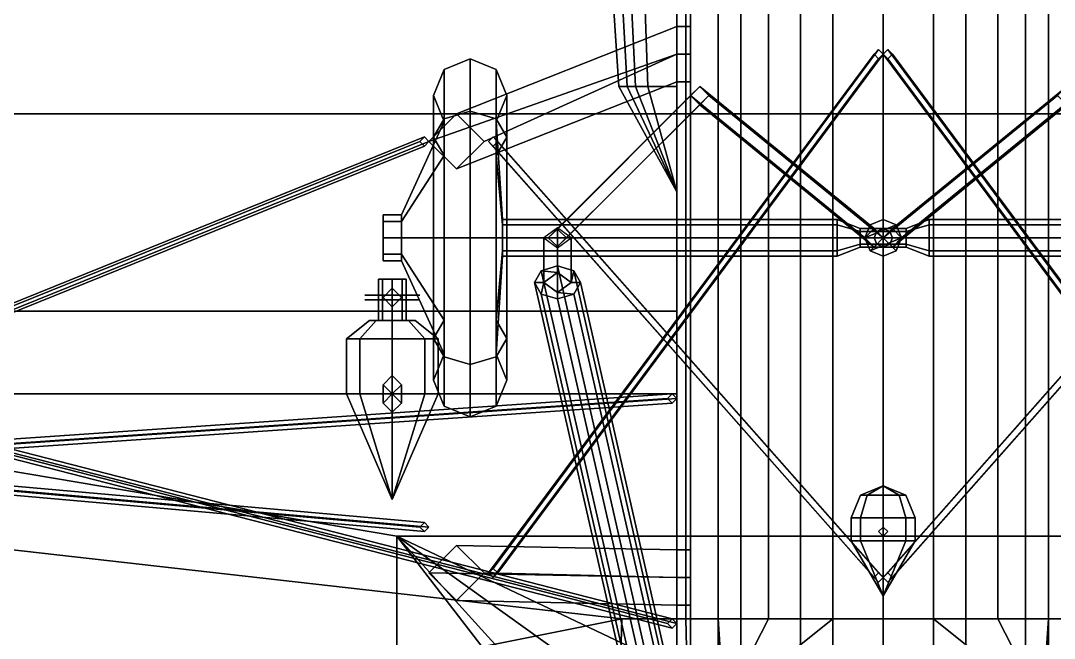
# Model space of a CAD drawing. Header units: millimetres. Extents: x -6.9 to 6.9, y -4.4 to 12.3.
# Drawn here: x -1.88 to 0.373, y 1.638 to 2.983 of the extents above; entities that cross this region are included whole.
import ezdxf

# ---------------------------------------------------------------- set-up
doc = ezdxf.new("R2010")
doc.units = ezdxf.units.MM
for name, color, linetype in [('h2', 2, 'Continuous'), ('small_prop', 1, 'Continuous'), ('w1', 5, 'Continuous'), ('w2', 6, 'Continuous')]:
    doc.layers.add(name, color=color, linetype=linetype)

msp = doc.modelspace()

# ---------------------------------------------------------------- linework, layer by layer
for points in [[(-0.55, 3.05, 0.37), (-0.59, 3.05, 0.3), (-0.576, 2.84, 0.3), (-0.54, 2.84, 0.363)], [(-0.59, 3.05, 0.3), (-0.59, 3.05, 0.25), (-0.576, 2.84, 0.255), (-0.576, 2.84, 0.3)], [(-0.59, 3.05, 0.25), (-0.57, 3.05, 0.21), (-0.558, 2.84, 0.219), (-0.576, 2.84, 0.255)], [(-0.57, 3.05, 0.21), (-0.52, 3.05, 0.16), (-0.513, 2.84, 0.174), (-0.558, 2.84, 0.219)], [(-0.52, 3.05, 0.39), (-0.55, 3.05, 0.37), (-0.54, 2.84, 0.363), (-0.513, 2.84, 0.381)], [(-0.45, 3.05, 0.41), (-0.52, 3.05, 0.39), (-0.513, 2.84, 0.381), (-0.45, 2.84, 0.399)], [(-0.52, 3.05, 0.16), (-0.45, 3.05, 0.15), (-0.45, 2.84, 0.165), (-0.513, 2.84, 0.174)], [(-0.43, 3.05, 0.64), (-0.45, 3.05, 0.49), (-0.45, 1.68, 0.49), (-0.43, 1.68, 0.64)], [(-0.45, 3.05, 0.15), (-0.45, 3.05, -0.35), (-0.45, 1.68, -0.35), (-0.45, 2.84, 0.165)], [(-0.45, 3.05, -0.35), (-0.42, 3.05, -0.38), (-0.42, 1.68, -0.38), (-0.45, 1.68, -0.35)], [(-0.45, 3.05, 0.49), (-0.45, 3.05, 0.41), (-0.45, 2.84, 0.399), (-0.45, 1.68, 0.49)], [(-0.36, 3.05, 0.79), (-0.43, 3.05, 0.64), (-0.43, 1.68, 0.64), (-0.36, 1.68, 0.79)], [(-0.42, 3.05, -0.38), (-0.36, 3.05, -0.4), (-0.36, 1.68, -0.4), (-0.42, 1.68, -0.38)], [(-0.25, 3.05, 0.89), (-0.36, 3.05, 0.79), (-0.36, 1.68, 0.79), (-0.25, 1.68, 0.89)], [(-0.36, 3.05, -0.4), (-0.31, 3.05, -0.42), (-0.31, 1.68, -0.42), (-0.36, 1.68, -0.4)], [(-0.31, 3.05, -0.42), (-0.18, 3.05, -0.45), (-0.18, 1.68, -0.45), (-0.31, 1.68, -0.42)], [(-0.11, 3.05, 0.96), (-0.25, 3.05, 0.89), (-0.25, 1.68, 0.89), (-0.11, 1.68, 0.96)], [(-0.18, 3.05, -0.45), (0, 3.05, -0.47), (0, 1.68, -0.47), (-0.18, 1.68, -0.45)], [(0, 3.05, 0.98), (-0.11, 3.05, 0.96), (-0.11, 1.68, 0.96), (0, 1.68, 0.98)], [(-0.54, 2.84, 0.363), (-0.576, 2.84, 0.3), (-0.45, 2.61, 0.28)], [(-0.576, 2.84, 0.3), (-0.576, 2.84, 0.255), (-0.45, 2.61, 0.28)], [(-0.576, 2.84, 0.255), (-0.558, 2.84, 0.219), (-0.45, 2.61, 0.28)], [(-0.558, 2.84, 0.219), (-0.513, 2.84, 0.174), (-0.45, 2.61, 0.28)], [(-0.513, 2.84, 0.381), (-0.54, 2.84, 0.363), (-0.45, 2.61, 0.28)], [(-0.45, 2.84, 0.399), (-0.513, 2.84, 0.381), (-0.45, 2.61, 0.28)], [(-0.513, 2.84, 0.174), (-0.45, 2.84, 0.165), (-0.45, 2.61, 0.28)], [(-0.45, 2.84, 0.165), (-0.45, 1.68, -0.35), (-0.45, 2.61, 0.28)], [(-0.45, 1.68, 0.49), (-0.45, 2.84, 0.399), (-0.45, 2.61, 0.28)], [(-0.45, 2.61, 0.28), (-0.45, 1.68, -0.35), (-0.45, 1.68, 0.49)], [(-0.04, 2.51, -1.29), (0.0283, 2.5383, -1.29), (0, 2.55, -1.29), (-0.0283, 2.5383, -1.29)], [(-0.0283, 2.5383, -1.29), (0, 2.55, -1.29), (0, 2.53, -1.34), (-0.0141, 2.5241, -1.34)], [(0, 2.55, -1.29), (0.0283, 2.5383, -1.29), (0.0141, 2.5241, -1.34), (0, 2.53, -1.34)], [(0.05, 2.5241, -1.3459), (0.05, 2.53, -1.36), (-0.05, 2.53, -1.36), (-0.05, 2.5241, -1.3459)], [(0.05, 2.53, -1.36), (0.05, 2.5241, -1.3741), (-0.05, 2.5241, -1.3741), (-0.05, 2.53, -1.36)], [(0.05, 2.51, -1.34), (0.05, 2.5241, -1.3459), (-0.05, 2.5241, -1.3459), (-0.05, 2.51, -1.34)], [(0.05, 2.5241, -1.3741), (0.05, 2.51, -1.38), (-0.05, 2.51, -1.38), (-0.05, 2.5241, -1.3741)], [(-0.04, 2.51, -1.29), (-0.0283, 2.5383, -1.29), (-0.0141, 2.5241, -1.34), (-0.02, 2.51, -1.34)], [(-0.0283, 2.4817, -1.29), (0.04, 2.51, -1.29), (0.0283, 2.5383, -1.29), (-0.04, 2.51, -1.29)], [(-0.02, 2.51, -1.34), (-0.0141, 2.5241, -1.34), (-0.0141, 2.5241, -1.3459), (-0.02, 2.51, -1.34)], [(-0.0141, 2.5241, -1.34), (0, 2.53, -1.34), (0, 2.53, -1.36), (-0.0141, 2.5241, -1.3459)], [(0, 2.53, -1.34), (0.0141, 2.5241, -1.34), (0.0141, 2.5241, -1.3459), (0, 2.53, -1.36)], [(0.0283, 2.5383, -1.29), (0.04, 2.51, -1.29), (0.02, 2.51, -1.34), (0.0141, 2.5241, -1.34)], [(0.0141, 2.5241, -1.34), (0.02, 2.51, -1.34), (0.02, 2.51, -1.34), (0.0141, 2.5241, -1.3459)], [(0.05, 2.4959, -1.3459), (0.05, 2.51, -1.34), (-0.05, 2.51, -1.34), (-0.05, 2.4959, -1.3459)], [(0.05, 2.51, -1.38), (0.05, 2.4959, -1.3741), (-0.05, 2.4959, -1.3741), (-0.05, 2.51, -1.38)], [(-0.0283, 2.4817, -1.29), (-0.04, 2.51, -1.29), (-0.02, 2.51, -1.34), (-0.0141, 2.4959, -1.34)], [(0, 2.47, -1.29), (0.0283, 2.4817, -1.29), (0.04, 2.51, -1.29), (-0.0283, 2.4817, -1.29)], [(-0.0141, 2.4959, -1.34), (-0.02, 2.51, -1.34), (-0.02, 2.51, -1.34), (-0.0141, 2.4959, -1.3459)], [(0.04, 2.51, -1.29), (0.0283, 2.4817, -1.29), (0.0141, 2.4959, -1.34), (0.02, 2.51, -1.34)], [(0.02, 2.51, -1.34), (0.0141, 2.4959, -1.34), (0.0141, 2.4959, -1.3459), (0.02, 2.51, -1.34)], [(0.05, 2.49, -1.36), (0.05, 2.4959, -1.3459), (-0.05, 2.4959, -1.3459), (-0.05, 2.49, -1.36)], [(0.05, 2.4959, -1.3741), (0.05, 2.49, -1.36), (-0.05, 2.49, -1.36), (-0.05, 2.4959, -1.3741)], [(0, 2.47, -1.29), (-0.0283, 2.4817, -1.29), (-0.0141, 2.4959, -1.34), (0, 2.49, -1.34)], [(0, 2.49, -1.34), (-0.0141, 2.4959, -1.34), (-0.0141, 2.4959, -1.3459), (0, 2.49, -1.36)], [(0.0283, 2.4817, -1.29), (0, 2.47, -1.29), (0, 2.49, -1.34), (0.0141, 2.4959, -1.34)], [(0.0141, 2.4959, -1.34), (0, 2.49, -1.34), (0, 2.49, -1.36), (0.0141, 2.4959, -1.3459)], [(0, 1.97, 1.93), (-0.0495, 1.9495, 1.93), (-0.035, 1.9495, 1.965), (0, 1.97, 1.93)], [(0, 1.97, 1.93), (-0.035, 1.9495, 1.895), (-0.0495, 1.9495, 1.93), (0, 1.97, 1.93)], [(0, 1.97, 1.93), (-0.035, 1.9495, 1.965), (0, 1.9495, 1.9795), (0, 1.97, 1.93)], [(0, 1.97, 1.93), (0, 1.9495, 1.8805), (-0.035, 1.9495, 1.895), (0, 1.97, 1.93)], [(0, 1.97, 1.93), (0.035, 1.9495, 1.965), (0.0495, 1.9495, 1.93), (0, 1.97, 1.93)], [(0, 1.97, 1.93), (0, 1.9495, 1.9795), (0.035, 1.9495, 1.965), (0, 1.97, 1.93)], [(0, 1.97, 1.93), (0.035, 1.9495, 1.895), (0, 1.9495, 1.8805), (0, 1.97, 1.93)], [(0, 1.97, 1.93), (0.0495, 1.9495, 1.93), (0.035, 1.9495, 1.895), (0, 1.97, 1.93)], [(-0.0495, 1.9495, 1.93), (-0.07, 1.9, 1.93), (-0.0495, 1.9, 1.9795), (-0.035, 1.9495, 1.965)], [(-0.035, 1.9495, 1.895), (-0.0495, 1.9, 1.8805), (-0.07, 1.9, 1.93), (-0.0495, 1.9495, 1.93)], [(-0.035, 1.9495, 1.965), (-0.0495, 1.9, 1.9795), (0, 1.9, 2), (0, 1.9495, 1.9795)], [(0, 1.9495, 1.8805), (0, 1.9, 1.86), (-0.0495, 1.9, 1.8805), (-0.035, 1.9495, 1.895)], [(0, 1.9495, 1.9795), (0, 1.9, 2), (0.0495, 1.9, 1.9795), (0.035, 1.9495, 1.965)], [(0.035, 1.9495, 1.895), (0.0495, 1.9, 1.8805), (0, 1.9, 1.86), (0, 1.9495, 1.8805)], [(0.035, 1.9495, 1.965), (0.0495, 1.9, 1.9795), (0.07, 1.9, 1.93), (0.0495, 1.9495, 1.93)], [(0.0495, 1.9495, 1.93), (0.07, 1.9, 1.93), (0.0495, 1.9, 1.8805), (0.035, 1.9495, 1.895)], [(-0.0495, 1.85, 1.8805), (-0.07, 1.85, 1.93), (-0.07, 1.9, 1.93), (-0.0495, 1.9, 1.8805)], [(-0.07, 1.85, 1.93), (-0.0495, 1.85, 1.9795), (-0.0495, 1.9, 1.9795), (-0.07, 1.9, 1.93)], [(0, 1.85, 1.86), (-0.0495, 1.85, 1.8805), (-0.0495, 1.9, 1.8805), (0, 1.9, 1.86)], [(-0.0495, 1.85, 1.9795), (0, 1.85, 2), (0, 1.9, 2), (-0.0495, 1.9, 1.9795)], [(0.0495, 1.85, 1.8805), (0, 1.85, 1.86), (0, 1.9, 1.86), (0.0495, 1.9, 1.8805)], [(0, 1.85, 2), (0.0495, 1.85, 1.9795), (0.0495, 1.9, 1.9795), (0, 1.9, 2)], [(0.07, 1.85, 1.93), (0.0495, 1.85, 1.8805), (0.0495, 1.9, 1.8805), (0.07, 1.9, 1.93)], [(0.0495, 1.85, 1.9795), (0.07, 1.85, 1.93), (0.07, 1.9, 1.93), (0.0495, 1.9, 1.9795)], [(0, 1.88, 1.83), (-0.01, 1.87, 1.83), (-0.01, 1.87, 1.87), (0, 1.88, 1.86)], [(-0.01, 1.87, 1.83), (0, 1.86, 1.83), (0, 1.86, 1.86), (-0.01, 1.87, 1.87)], [(0.01, 1.87, 1.83), (0, 1.88, 1.83), (0, 1.88, 1.86), (0.01, 1.87, 1.87)], [(0, 1.86, 1.83), (0.01, 1.87, 1.83), (0.01, 1.87, 1.87), (0, 1.86, 1.86)], [(-0.0495, 1.85, 1.9795), (-0.07, 1.85, 1.93), (0, 1.73, 1.93)], [(-0.07, 1.85, 1.93), (-0.0495, 1.85, 1.8805), (0, 1.73, 1.93)], [(0, 1.85, 2), (-0.0495, 1.85, 1.9795), (0, 1.73, 1.93)], [(-0.0495, 1.85, 1.8805), (0, 1.85, 1.86), (0, 1.73, 1.93)], [(0.0495, 1.85, 1.9795), (0, 1.85, 2), (0, 1.73, 1.93)], [(0.07, 1.85, 1.93), (0.0495, 1.85, 1.9795), (0, 1.73, 1.93)], [(0.0495, 1.85, 1.8805), (0.07, 1.85, 1.93), (0, 1.73, 1.93)], [(0, 1.85, 1.86), (0.0495, 1.85, 1.8805), (0, 1.73, 1.93)], [(-0.43, 1.68, 0.64), (-0.45, 1.68, 0.49), (-0.45, 1.24, 0.49), (-0.42, 1.24, 0.64)], [(-0.45, 1.68, 0.49), (-0.45, 1.68, -0.35), (-0.45, 1.24, -0.35), (-0.45, 1.24, 0.49)], [(-0.45, 1.68, -0.35), (-0.42, 1.68, -0.38), (-0.42, 1.24, -0.37), (-0.45, 1.24, -0.35)], [(-0.36, 1.68, 0.79), (-0.43, 1.68, 0.64), (-0.42, 1.24, 0.64), (-0.347, 1.49, 0.79)], [(-0.42, 1.68, -0.38), (-0.36, 1.68, -0.4), (-0.36, 1.24, -0.4), (-0.42, 1.24, -0.37)], [(-0.36, 1.68, -0.4), (-0.31, 1.68, -0.42), (-0.31, 1.24, -0.42), (-0.36, 1.24, -0.4)], [(-0.25, 1.68, 0.89), (-0.36, 1.68, 0.79), (-0.347, 1.49, 0.79)], [(-0.11, 1.68, 0.96), (-0.25, 1.68, 0.89), (-0.347, 1.49, 0.79)], [(-0.11, 1.56, 1.06), (-0.11, 1.68, 0.96), (-0.347, 1.49, 0.79)], [(-0.347, 1.49, 0.68), (-0.11, 1.68, 0.68), (-0.11, 1.68, 0.96), (-0.347, 1.49, 0.79)], [(0.11, 1.68, 0.68), (-0.11, 1.68, 0.68), (-0.347, 1.49, 0.68), (0.347, 1.49, 0.68)], [(-0.31, 1.68, -0.42), (-0.18, 1.68, -0.45), (-0.18, 1.24, -0.45), (-0.31, 1.24, -0.42)], [(-0.18, 1.68, -0.45), (0, 1.68, -0.47), (0, 1.24, -0.47), (-0.18, 1.24, -0.45)], [(0, 1.68, 0.98), (-0.11, 1.68, 0.96), (-0.11, 1.56, 1.06), (0, 1.56, 1.08)], [(-0.11, 1.68, 0.68), (0.11, 1.68, 0.68), (0, 1.68, 0.98), (-0.11, 1.68, 0.96)], [(0.11, 1.68, 0.96), (0, 1.68, 0.98), (0, 1.56, 1.08), (0.11, 1.56, 1.06)], [(0.11, 1.68, 0.68), (0.11, 1.68, 0.68), (0.11, 1.68, 0.96), (0, 1.68, 0.98)], [(0.347, 1.49, 0.79), (0.11, 1.68, 0.96), (0.11, 1.56, 1.06), (0.347, 1.49, 0.79)], [(0.11, 1.68, 0.68), (0.347, 1.49, 0.68), (0.347, 1.49, 0.79), (0.11, 1.68, 0.96)]]:
    msp.add_3dface(points)
at = {"layer": 'h2'}
for points in [[(0.18, 3.05, -0.45), (0, 3.05, -0.47), (0, 1.68, -0.47), (0.18, 1.68, -0.45)], [(0, 3.05, 0.98), (0.11, 3.05, 0.96), (0.11, 1.68, 0.96), (0, 1.68, 0.98)], [(0.11, 3.05, 0.96), (0.25, 3.05, 0.89), (0.25, 1.68, 0.89), (0.11, 1.68, 0.96)], [(0.31, 3.05, -0.42), (0.18, 3.05, -0.45), (0.18, 1.68, -0.45), (0.31, 1.68, -0.42)], [(0.25, 3.05, 0.89), (0.36, 3.05, 0.79), (0.36, 1.68, 0.79), (0.25, 1.68, 0.89)], [(0.36, 3.05, -0.4), (0.31, 3.05, -0.42), (0.31, 1.68, -0.42), (0.36, 1.68, -0.4)], [(0.42, 3.05, -0.38), (0.36, 3.05, -0.4), (0.36, 1.68, -0.4), (0.42, 1.68, -0.38)], [(0.36, 3.05, 0.79), (0.43, 3.05, 0.64), (0.43, 1.68, 0.64), (0.36, 1.68, 0.79)], [(0.18, 1.68, -0.45), (0, 1.68, -0.47), (0, 1.24, -0.47), (0.18, 1.24, -0.45)], [(0.11, 1.68, 0.96), (0.25, 1.68, 0.89), (0.347, 1.49, 0.79)], [(0.31, 1.68, -0.42), (0.18, 1.68, -0.45), (0.18, 1.24, -0.45), (0.31, 1.24, -0.42)], [(0.25, 1.68, 0.89), (0.36, 1.68, 0.79), (0.347, 1.49, 0.79)], [(0.36, 1.68, -0.4), (0.31, 1.68, -0.42), (0.31, 1.24, -0.42), (0.36, 1.24, -0.4)], [(0.36, 1.68, 0.79), (0.43, 1.68, 0.64), (0.42, 1.24, 0.64), (0.347, 1.49, 0.79)], [(0.42, 1.68, -0.38), (0.36, 1.68, -0.4), (0.36, 1.24, -0.4), (0.42, 1.24, -0.37)]]:
    msp.add_3dface(points, dxfattribs=at)
at = {"layer": 'small_prop'}
for points in [[(-1.07, 2.4, -0.59), (-1.09, 2.38, -0.59), (-1.09, 2.38, -0.39), (-1.07, 2.4, -0.39)], [(-1.07, 2.4, -0.39), (-1.09, 2.38, -0.39), (-1.07, 2.36, -0.39), (-1.05, 2.38, -0.39)], [(-1.05, 2.38, -0.59), (-1.07, 2.4, -0.59), (-1.07, 2.4, -0.39), (-1.05, 2.38, -0.39)], [(-1.1, 2.385, -0.92), (-1.13, 2.385, -0.78), (-1.13, 2.385, -0.7), (-1.05, 2.385, -0.6)], [(-1.13, 2.385, -0.7), (-1.09, 2.385, -0.6), (-1.09, 2.385, -0.6), (-1.05, 2.385, -0.6)], [(-1.07, 2.375, -0.93), (-1.04, 2.375, -0.92), (-1.09, 2.375, -0.6), (-1.13, 2.375, -0.7)], [(-1.1, 2.375, -0.92), (-1.07, 2.375, -0.93), (-1.13, 2.375, -0.7), (-1.13, 2.375, -0.78)], [(-1.07, 2.385, -0.93), (-1.1, 2.385, -0.92), (-1.05, 2.385, -0.6), (-1.01, 2.385, -0.7)], [(-1.09, 2.38, -0.59), (-1.07, 2.36, -0.59), (-1.07, 2.36, -0.39), (-1.09, 2.38, -0.39)], [(-1.04, 2.375, -0.92), (-1.01, 2.375, -0.78), (-1.01, 2.375, -0.7), (-1.09, 2.375, -0.6)], [(-1.01, 2.375, -0.7), (-1.05, 2.375, -0.6), (-1.05, 2.375, -0.6), (-1.09, 2.375, -0.6)], [(-1.04, 2.385, -0.92), (-1.07, 2.385, -0.93), (-1.01, 2.385, -0.7), (-1.01, 2.385, -0.78)], [(-1.07, 2.36, -0.59), (-1.05, 2.38, -0.59), (-1.05, 2.38, -0.39), (-1.07, 2.36, -0.39)]]:
    msp.add_3dface(points, dxfattribs=at)
at = {"layer": 'w1'}
for points in [[(-6.56, 3.09, 1.63), (0, 3.09, 1.63), (0, 2.78, 1.43), (-6.51, 2.78, 1.43)], [(-6.51, 2.78, 1.83), (0, 2.78, 1.83), (0, 3.09, 1.63), (-6.56, 3.09, 1.63)], [(-0.45, 2.97, 0.55), (-0.45, 2.91, 0.49), (-0.99, 2.72, 1.43), (-0.93, 2.78, 1.43)], [(-0.45, 2.91, 0.61), (-0.45, 2.97, 0.55), (-0.93, 2.78, 1.43), (-0.87, 2.72, 1.43)], [(-0.42, 2.91, 0.61), (-0.42, 2.97, 0.55), (-0.45, 2.97, 0.55), (-0.45, 2.91, 0.61)], [(-0.42, 2.97, 0.55), (-0.42, 2.91, 0.49), (-0.45, 2.91, 0.49), (-0.45, 2.97, 0.55)], [(-0.45, 2.91, 0.49), (-0.45, 2.85, 0.55), (-0.93, 2.66, 1.43), (-0.99, 2.72, 1.43)], [(-0.45, 2.85, 0.55), (-0.45, 2.91, 0.61), (-0.87, 2.72, 1.43), (-0.93, 2.66, 1.43)], [(-0.01, 2.92, 0.97), (-0.02, 2.91, 0.97), (-0.86, 1.78, 1.43), (-0.85, 1.79, 1.43)], [(-0.02, 2.91, 0.97), (-0.01, 2.9, 0.97), (-0.85, 1.77, 1.43), (-0.86, 1.78, 1.43)], [(0, 2.91, 0.97), (-0.01, 2.92, 0.97), (-0.85, 1.79, 1.43), (-0.84, 1.78, 1.43)], [(-0.01, 2.9, 0.97), (0, 2.91, 0.97), (-0.84, 1.78, 1.43), (-0.85, 1.77, 1.43)], [(-0.42, 2.91, 0.49), (-0.42, 2.85, 0.55), (-0.45, 2.85, 0.55), (-0.45, 2.91, 0.49)], [(-0.42, 2.85, 0.55), (-0.42, 2.91, 0.61), (-0.45, 2.91, 0.61), (-0.45, 2.85, 0.55)], [(-0.9, 2.7858, -1.6358), (-0.9566, 2.7692, -1.6192), (-0.9566, 2.8766, -1.36), (-0.9, 2.9, -1.36)], [(-0.9, 2.9, -1.36), (-0.9566, 2.8766, -1.36), (-0.9566, 2.7692, -1.1008), (-0.9, 2.7858, -1.0842)], [(-0.8434, 2.7692, -1.6192), (-0.9, 2.7858, -1.6358), (-0.9, 2.9, -1.36), (-0.8434, 2.8766, -1.36)], [(-0.8434, 2.8766, -1.36), (-0.9, 2.9, -1.36), (-0.9, 2.7858, -1.0842), (-0.8434, 2.7692, -1.1008)], [(-0.9566, 2.7692, -1.6192), (-0.98, 2.7292, -1.5792), (-0.98, 2.82, -1.36), (-0.9566, 2.8766, -1.36)], [(-0.9566, 2.8766, -1.36), (-0.98, 2.82, -1.36), (-0.98, 2.7292, -1.1408), (-0.9566, 2.7692, -1.1008)], [(-0.82, 2.7292, -1.5792), (-0.8434, 2.7692, -1.6192), (-0.8434, 2.8766, -1.36), (-0.82, 2.82, -1.36)], [(-0.82, 2.82, -1.36), (-0.8434, 2.8766, -1.36), (-0.8434, 2.7692, -1.1008), (-0.82, 2.7292, -1.1408)], [(-0.71, 2.5288, -1.3668), (-0.73, 2.51, -1.36), (-0.42, 2.82, -0.5083), (-0.4, 2.84, -0.5118)], [(-0.69, 2.51, -1.36), (-0.71, 2.5288, -1.3668), (-0.4, 2.84, -0.5118), (-0.38, 2.82, -0.5083)], [(-0.4, 2.84, -0.5118), (-0.42, 2.82, -0.5083), (-0.42, 2.82, -0.36), (-0.4, 2.84, -0.36)], [(-0.02, 2.53, -1.29), (-0.04, 2.51, -1.29), (-0.42, 2.82, -0.5083), (-0.4, 2.84, -0.5118)], [(-0.38, 2.82, -0.5083), (-0.4, 2.84, -0.5118), (-0.4, 2.84, -0.36), (-0.38, 2.82, -0.36)], [(0, 2.51, -1.29), (-0.02, 2.53, -1.29), (-0.4, 2.84, -0.5118), (-0.38, 2.82, -0.5083)], [(-0.98, 2.7292, -1.5792), (-0.9566, 2.6892, -1.5392), (-0.9566, 2.7634, -1.36), (-0.98, 2.82, -1.36)], [(-0.98, 2.82, -1.36), (-0.9566, 2.7634, -1.36), (-0.9566, 2.6892, -1.1808), (-0.98, 2.7292, -1.1408)], [(-0.8434, 2.6892, -1.5392), (-0.82, 2.7292, -1.5792), (-0.82, 2.82, -1.36), (-0.8434, 2.7634, -1.36)], [(-0.8434, 2.7634, -1.36), (-0.82, 2.82, -1.36), (-0.82, 2.7292, -1.1408), (-0.8434, 2.6892, -1.1808)], [(-0.73, 2.51, -1.36), (-0.71, 2.4912, -1.3532), (-0.4, 2.8, -0.5048), (-0.42, 2.82, -0.5083)], [(-0.71, 2.4912, -1.3532), (-0.69, 2.51, -1.36), (-0.38, 2.82, -0.5083), (-0.4, 2.8, -0.5048)], [(-0.42, 2.82, -0.5083), (-0.4, 2.8, -0.5048), (-0.4, 2.8, -0.36), (-0.42, 2.82, -0.36)], [(-0.04, 2.51, -1.29), (-0.02, 2.49, -1.29), (-0.4, 2.8, -0.5048), (-0.42, 2.82, -0.5083)], [(-0.4, 2.8, -0.5048), (-0.38, 2.82, -0.5083), (-0.38, 2.82, -0.36), (-0.4, 2.8, -0.36)], [(-0.02, 2.49, -1.29), (0, 2.51, -1.29), (-0.38, 2.82, -0.5083), (-0.4, 2.8, -0.5048)], [(-6.51, 2.78, 1.43), (-1.06, 1.86, 1.43), (-1.06, 1.22, 1.43), (-6.51, 1.22, 1.43)], [(-6.51, 1.22, 1.83), (-1.06, 1.22, 1.83), (-1.06, 1.86, 1.83), (-6.51, 2.78, 1.83)], [(-1.06, 1.86, 1.83), (0, 1.86, 1.83), (0, 2.78, 1.83), (-6.51, 2.78, 1.83)], [(-6.51, 2.78, 1.43), (0, 2.78, 1.43), (0, 1.86, 1.43), (-1.06, 1.86, 1.43)], [(-0.9, 2.51, -1.75), (-0.9566, 2.51, -1.7266), (-0.9566, 2.7692, -1.6192), (-0.9, 2.7858, -1.6358)], [(-0.9, 2.7858, -1.0842), (-0.9566, 2.7692, -1.1008), (-0.9566, 2.51, -0.9934), (-0.9, 2.51, -0.97)], [(-0.8434, 2.51, -1.7266), (-0.9, 2.51, -1.75), (-0.9, 2.7858, -1.6358), (-0.8434, 2.7692, -1.6192)], [(-0.8434, 2.7692, -1.1008), (-0.9, 2.7858, -1.0842), (-0.9, 2.51, -0.97), (-0.8434, 2.51, -0.9934)], [(-0.9566, 2.6892, -1.1808), (-0.9566, 2.7634, -1.36), (-1.05, 2.56, -1.36), (-1.05, 2.5454, -1.3246)], [(-0.9566, 2.7634, -1.36), (-0.9566, 2.6892, -1.5392), (-1.05, 2.5454, -1.3954), (-1.05, 2.56, -1.36)], [(-0.9566, 2.51, -1.7266), (-0.98, 2.51, -1.67), (-0.98, 2.7292, -1.5792), (-0.9566, 2.7692, -1.6192)], [(-0.9566, 2.7692, -1.1008), (-0.98, 2.7292, -1.1408), (-0.98, 2.51, -1.05), (-0.9566, 2.51, -0.9934)], [(-0.82, 2.51, -1.67), (-0.8434, 2.51, -1.7266), (-0.8434, 2.7692, -1.6192), (-0.82, 2.7292, -1.5792)], [(-0.82, 2.7292, -1.1408), (-0.8434, 2.7692, -1.1008), (-0.8434, 2.51, -0.9934), (-0.82, 2.51, -1.05)], [(-0.83, 2.55, -1.36), (-0.8434, 2.7634, -1.36), (-0.8434, 2.6892, -1.1808), (-0.83, 2.5383, -1.3317)], [(-0.83, 2.5383, -1.3883), (-0.8434, 2.6892, -1.5392), (-0.8434, 2.7634, -1.36), (-0.83, 2.55, -1.36)], [(-0.46, 1.68, -0.11), (-0.47, 1.67, -0.11), (-4.56, 2.72, 1.43), (-4.55, 2.73, 1.43)], [(-0.45, 1.67, -0.11), (-0.46, 1.68, -0.11), (-4.55, 2.73, 1.43), (-4.54, 2.72, 1.43)], [(-3.6, 1.68, -0.11), (-3.61, 1.67, -0.11), (-1.01, 2.72, 1.43), (-1, 2.73, 1.43)], [(-3.59, 1.67, -0.11), (-3.6, 1.68, -0.11), (-1, 2.73, 1.43), (-0.99, 2.72, 1.43)], [(-0.98, 2.51, -1.67), (-0.9566, 2.51, -1.6134), (-0.9566, 2.6892, -1.5392), (-0.98, 2.7292, -1.5792)], [(-0.98, 2.7292, -1.1408), (-0.9566, 2.6892, -1.1808), (-0.9566, 2.51, -1.1066), (-0.98, 2.51, -1.05)], [(-0.01, 1.78, 0.97), (-0.02, 1.77, 0.97), (-0.86, 2.72, 1.43), (-0.85, 2.73, 1.43)], [(0, 1.77, 0.97), (-0.01, 1.78, 0.97), (-0.85, 2.73, 1.43), (-0.84, 2.72, 1.43)], [(-0.8434, 2.51, -1.6134), (-0.82, 2.51, -1.67), (-0.82, 2.7292, -1.5792), (-0.8434, 2.6892, -1.5392)], [(-0.8434, 2.6892, -1.1808), (-0.82, 2.7292, -1.1408), (-0.82, 2.51, -1.05), (-0.8434, 2.51, -1.1066)], [(-0.47, 1.67, -0.11), (-0.46, 1.66, -0.11), (-4.55, 2.71, 1.43), (-4.56, 2.72, 1.43)], [(-0.46, 1.66, -0.11), (-0.45, 1.67, -0.11), (-4.54, 2.72, 1.43), (-4.55, 2.71, 1.43)], [(-3.61, 1.67, -0.11), (-3.6, 1.66, -0.11), (-1, 2.71, 1.43), (-1.01, 2.72, 1.43)], [(-3.6, 1.66, -0.11), (-3.59, 1.67, -0.11), (-0.99, 2.72, 1.43), (-1, 2.71, 1.43)], [(-0.02, 1.77, 0.97), (-0.01, 1.76, 0.97), (-0.85, 2.71, 1.43), (-0.86, 2.72, 1.43)], [(-0.01, 1.76, 0.97), (0, 1.77, 0.97), (-0.84, 2.72, 1.43), (-0.85, 2.71, 1.43)], [(-0.9566, 2.51, -1.1066), (-0.9566, 2.6892, -1.1808), (-1.05, 2.5454, -1.3246), (-1.05, 2.51, -1.31)], [(-0.9566, 2.6892, -1.5392), (-0.9566, 2.51, -1.6134), (-1.05, 2.51, -1.41), (-1.05, 2.5454, -1.3954)], [(-0.83, 2.5383, -1.3317), (-0.8434, 2.6892, -1.1808), (-0.8434, 2.51, -1.1066), (-0.83, 2.51, -1.32)], [(-0.83, 2.51, -1.4), (-0.8434, 2.51, -1.6134), (-0.8434, 2.6892, -1.5392), (-0.83, 2.5383, -1.3883)], [(-1.05, 2.5454, -1.3246), (-1.05, 2.56, -1.36), (-1.09, 2.56, -1.36), (-1.09, 2.5454, -1.3246)], [(-1.05, 2.56, -1.36), (-1.05, 2.5454, -1.3954), (-1.09, 2.5454, -1.3954), (-1.09, 2.56, -1.36)], [(-1.09, 2.51, -1.31), (-1.09, 2.5454, -1.3246), (-1.09, 2.56, -1.36), (-1.09, 2.4746, -1.3246)], [(-1.09, 2.4746, -1.3246), (-1.09, 2.56, -1.36), (-1.09, 2.5454, -1.3954), (-1.09, 2.46, -1.36)], [(-0.1, 2.5383, -1.3317), (-0.1, 2.55, -1.36), (-0.83, 2.55, -1.36), (-0.83, 2.5383, -1.3317)], [(-0.1, 2.55, -1.36), (-0.1, 2.5383, -1.3883), (-0.83, 2.5383, -1.3883), (-0.83, 2.55, -1.36)], [(-0.1, 2.5383, -1.3883), (-0.1, 2.55, -1.36), (-0.05, 2.53, -1.36), (-0.05, 2.5241, -1.3741)], [(-0.1, 2.55, -1.36), (-0.1, 2.5383, -1.3317), (-0.05, 2.5241, -1.3459), (-0.05, 2.53, -1.36)], [(-1.05, 2.51, -1.31), (-1.05, 2.5454, -1.3246), (-1.09, 2.5454, -1.3246), (-1.09, 2.51, -1.31)], [(-1.05, 2.5454, -1.3954), (-1.05, 2.51, -1.41), (-1.09, 2.51, -1.41), (-1.09, 2.5454, -1.3954)], [(-1.09, 2.46, -1.36), (-1.09, 2.5454, -1.3954), (-1.09, 2.51, -1.41), (-1.09, 2.4746, -1.3954)], [(-0.1, 2.51, -1.32), (-0.1, 2.5383, -1.3317), (-0.83, 2.5383, -1.3317), (-0.83, 2.51, -1.32)], [(-0.1, 2.5383, -1.3883), (-0.1, 2.51, -1.4), (-0.83, 2.51, -1.4), (-0.83, 2.5383, -1.3883)], [(-0.71, 2.5316, -1.3392), (-0.74, 2.51, -1.36), (-0.74, 2.4127, -1.2593), (-0.71, 2.4343, -1.2385)], [(-0.68, 2.51, -1.36), (-0.71, 2.5316, -1.3392), (-0.71, 2.4343, -1.2385), (-0.68, 2.4127, -1.2593)], [(-0.1, 2.51, -1.4), (-0.1, 2.5383, -1.3883), (-0.05, 2.5241, -1.3741), (-0.05, 2.51, -1.38)], [(-0.1, 2.5383, -1.3317), (-0.1, 2.51, -1.32), (-0.05, 2.51, -1.34), (-0.05, 2.5241, -1.3459)], [(-1.05, 2.4746, -1.3246), (-1.05, 2.51, -1.31), (-1.09, 2.51, -1.31), (-1.09, 2.4746, -1.3246)], [(-1.05, 2.51, -1.41), (-1.05, 2.4746, -1.3954), (-1.09, 2.4746, -1.3954), (-1.09, 2.51, -1.41)], [(-0.9566, 2.51, -1.6134), (-0.9566, 2.3308, -1.5392), (-1.05, 2.4746, -1.3954), (-1.05, 2.51, -1.41)], [(-0.9566, 2.3308, -1.1808), (-0.9566, 2.51, -1.1066), (-1.05, 2.51, -1.31), (-1.05, 2.4746, -1.3246)], [(-0.98, 2.2908, -1.5792), (-0.9566, 2.3308, -1.5392), (-0.9566, 2.51, -1.6134), (-0.98, 2.51, -1.67)], [(-0.9566, 2.2508, -1.6192), (-0.98, 2.2908, -1.5792), (-0.98, 2.51, -1.67), (-0.9566, 2.51, -1.7266)], [(-0.98, 2.51, -1.05), (-0.9566, 2.51, -1.1066), (-0.9566, 2.3308, -1.1808), (-0.98, 2.2908, -1.1408)], [(-0.9566, 2.51, -0.9934), (-0.98, 2.51, -1.05), (-0.98, 2.2908, -1.1408), (-0.9566, 2.2508, -1.1008)], [(-0.9, 2.2342, -1.6358), (-0.9566, 2.2508, -1.6192), (-0.9566, 2.51, -1.7266), (-0.9, 2.51, -1.75)], [(-0.9, 2.51, -0.97), (-0.9566, 2.51, -0.9934), (-0.9566, 2.2508, -1.1008), (-0.9, 2.2342, -1.0842)], [(-0.8434, 2.2508, -1.6192), (-0.9, 2.2342, -1.6358), (-0.9, 2.51, -1.75), (-0.8434, 2.51, -1.7266)], [(-0.8434, 2.51, -0.9934), (-0.9, 2.51, -0.97), (-0.9, 2.2342, -1.0842), (-0.8434, 2.2508, -1.1008)], [(-0.8434, 2.3308, -1.5392), (-0.82, 2.2908, -1.5792), (-0.82, 2.51, -1.67), (-0.8434, 2.51, -1.6134)], [(-0.82, 2.2908, -1.5792), (-0.8434, 2.2508, -1.6192), (-0.8434, 2.51, -1.7266), (-0.82, 2.51, -1.67)], [(-0.8434, 2.51, -1.1066), (-0.82, 2.51, -1.05), (-0.82, 2.2908, -1.1408), (-0.8434, 2.3308, -1.1808)], [(-0.82, 2.51, -1.05), (-0.8434, 2.51, -0.9934), (-0.8434, 2.2508, -1.1008), (-0.82, 2.2908, -1.1408)], [(-0.83, 2.51, -1.32), (-0.8434, 2.51, -1.1066), (-0.8434, 2.3308, -1.1808), (-0.83, 2.4817, -1.3317)], [(-0.83, 2.4817, -1.3883), (-0.8434, 2.3308, -1.5392), (-0.8434, 2.51, -1.6134), (-0.83, 2.51, -1.4)], [(-0.1, 2.4817, -1.3317), (-0.1, 2.51, -1.32), (-0.83, 2.51, -1.32), (-0.83, 2.4817, -1.3317)], [(-0.1, 2.51, -1.4), (-0.1, 2.4817, -1.3883), (-0.83, 2.4817, -1.3883), (-0.83, 2.51, -1.4)], [(-0.74, 2.51, -1.36), (-0.71, 2.4884, -1.3808), (-0.71, 2.3912, -1.2801), (-0.74, 2.4127, -1.2593)], [(-0.71, 2.4884, -1.3808), (-0.68, 2.51, -1.36), (-0.68, 2.4127, -1.2593), (-0.71, 2.3912, -1.2801)], [(-0.1, 2.4817, -1.3883), (-0.1, 2.51, -1.4), (-0.05, 2.51, -1.38), (-0.05, 2.4959, -1.3741)], [(-0.1, 2.51, -1.32), (-0.1, 2.4817, -1.3317), (-0.05, 2.4959, -1.3459), (-0.05, 2.51, -1.34)], [(-0.83, 2.4817, -1.3317), (-0.8434, 2.3308, -1.1808), (-0.8434, 2.2566, -1.36), (-0.83, 2.47, -1.36)], [(-0.83, 2.47, -1.36), (-0.8434, 2.2566, -1.36), (-0.8434, 2.3308, -1.5392), (-0.83, 2.4817, -1.3883)], [(-0.1, 2.47, -1.36), (-0.1, 2.4817, -1.3317), (-0.83, 2.4817, -1.3317), (-0.83, 2.47, -1.36)], [(-0.1, 2.4817, -1.3883), (-0.1, 2.47, -1.36), (-0.83, 2.47, -1.36), (-0.83, 2.4817, -1.3883)], [(-0.1, 2.47, -1.36), (-0.1, 2.4817, -1.3883), (-0.05, 2.4959, -1.3741), (-0.05, 2.49, -1.36)], [(-0.1, 2.4817, -1.3317), (-0.1, 2.47, -1.36), (-0.05, 2.49, -1.36), (-0.05, 2.4959, -1.3459)], [(-1.05, 2.46, -1.36), (-1.05, 2.4746, -1.3246), (-1.09, 2.4746, -1.3246), (-1.09, 2.46, -1.36)], [(-1.05, 2.4746, -1.3954), (-1.05, 2.46, -1.36), (-1.09, 2.46, -1.36), (-1.09, 2.4746, -1.3954)], [(-0.9566, 2.3308, -1.5392), (-0.9566, 2.2566, -1.36), (-1.05, 2.46, -1.36), (-1.05, 2.4746, -1.3954)], [(-0.9566, 2.2566, -1.36), (-0.9566, 2.3308, -1.1808), (-1.05, 2.4746, -1.3246), (-1.05, 2.46, -1.36)], [(-0.7454, 2.4382, -1.2347), (-0.76, 2.4127, -1.2593), (-0.57, 1.5792, -0.3961), (-0.5554, 1.6046, -0.3715)], [(-0.76, 2.4127, -1.2593), (-0.7454, 2.4382, -1.2347), (-0.71, 2.4343, -1.2385), (-0.74, 2.4127, -1.2593)], [(-0.71, 2.4487, -1.2246), (-0.7454, 2.4382, -1.2347), (-0.5554, 1.6046, -0.3715), (-0.52, 1.6151, -0.3614)], [(-0.7454, 2.4382, -1.2347), (-0.71, 2.4487, -1.2246), (-0.71, 2.4487, -1.2246), (-0.71, 2.4343, -1.2385)], [(-0.6746, 2.4382, -1.2347), (-0.71, 2.4487, -1.2246), (-0.52, 1.6151, -0.3614), (-0.4846, 1.6046, -0.3715)], [(-0.71, 2.4487, -1.2246), (-0.6746, 2.4382, -1.2347), (-0.68, 2.4127, -1.2593), (-0.71, 2.4343, -1.2385)], [(-0.6746, 2.4382, -1.2347), (-0.66, 2.4127, -1.2593), (-0.66, 2.4127, -1.2593), (-0.68, 2.4127, -1.2593)], [(-0.66, 2.4127, -1.2593), (-0.6746, 2.4382, -1.2347), (-0.4846, 1.6046, -0.3715), (-0.47, 1.5792, -0.3961)], [(-1.0912, 2.42, -0.5688), (-1.1, 2.42, -0.59), (-1.1, 2.33, -0.59), (-1.0912, 2.33, -0.5688)], [(-1.1, 2.42, -0.59), (-1.0912, 2.42, -0.6112), (-1.0912, 2.33, -0.6112), (-1.1, 2.33, -0.59)], [(-1.0488, 2.42, -0.5688), (-1.1, 2.42, -0.59), (-1.0912, 2.42, -0.5688), (-1.07, 2.42, -0.56)], [(-1.04, 2.42, -0.59), (-1.0912, 2.42, -0.6112), (-1.1, 2.42, -0.59), (-1.0488, 2.42, -0.5688)], [(-1.07, 2.42, -0.56), (-1.0912, 2.42, -0.5688), (-1.0912, 2.33, -0.5688), (-1.07, 2.33, -0.56)], [(-1.0912, 2.42, -0.6112), (-1.07, 2.42, -0.62), (-1.07, 2.33, -0.62), (-1.0912, 2.33, -0.6112)], [(-1.0488, 2.42, -0.6112), (-1.07, 2.42, -0.62), (-1.0912, 2.42, -0.6112), (-1.04, 2.42, -0.59)], [(-1.0488, 2.42, -0.5688), (-1.07, 2.42, -0.56), (-1.07, 2.33, -0.56), (-1.0488, 2.33, -0.5688)], [(-1.07, 2.42, -0.62), (-1.0488, 2.42, -0.6112), (-1.0488, 2.33, -0.6112), (-1.07, 2.33, -0.62)], [(-1.04, 2.42, -0.59), (-1.0488, 2.42, -0.5688), (-1.0488, 2.33, -0.5688), (-1.04, 2.33, -0.59)], [(-1.0488, 2.42, -0.6112), (-1.04, 2.42, -0.59), (-1.04, 2.33, -0.59), (-1.0488, 2.33, -0.6112)], [(-0.76, 2.4127, -1.2593), (-0.7454, 2.3873, -1.2839), (-0.5554, 1.5537, -0.4206), (-0.57, 1.5792, -0.3961)], [(-0.7454, 2.3873, -1.2839), (-0.76, 2.4127, -1.2593), (-0.76, 2.4127, -1.2593), (-0.74, 2.4127, -1.2593)], [(-0.71, 2.3768, -1.294), (-0.7454, 2.3873, -1.2839), (-0.74, 2.4127, -1.2593), (-0.71, 2.3912, -1.2801)], [(-0.66, 2.4127, -1.2593), (-0.6746, 2.3873, -1.2839), (-0.71, 2.3912, -1.2801), (-0.68, 2.4127, -1.2593)], [(-0.6746, 2.3873, -1.2839), (-0.66, 2.4127, -1.2593), (-0.47, 1.5792, -0.3961), (-0.4846, 1.5537, -0.4206)], [(-0.6746, 2.3873, -1.2839), (-0.71, 2.3768, -1.294), (-0.71, 2.3768, -1.294), (-0.71, 2.3912, -1.2801)], [(-0.7454, 2.3873, -1.2839), (-0.71, 2.3768, -1.294), (-0.52, 1.5432, -0.4308), (-0.5554, 1.5537, -0.4206)], [(-0.71, 2.3768, -1.294), (-0.6746, 2.3873, -1.2839), (-0.4846, 1.5537, -0.4206), (-0.52, 1.5432, -0.4308)], [(-4.94, 2.35, -0.27), (-0.45, 2.35, -0.27), (-0.45, 2.17, -0.35), (-4.9, 2.17, -0.35)], [(-4.9, 2.17, -0.11), (-0.45, 2.17, -0.11), (-0.45, 2.35, -0.27), (-4.94, 2.35, -0.27)], [(-1.1407, 2.29, -0.6607), (-1.17, 2.29, -0.59), (-1.12, 2.33, -0.59), (-1.1054, 2.33, -0.6254)], [(-1.17, 2.29, -0.59), (-1.1407, 2.29, -0.5193), (-1.1054, 2.33, -0.5546), (-1.12, 2.33, -0.59)], [(-1.07, 2.29, -0.69), (-1.1407, 2.29, -0.6607), (-1.1054, 2.33, -0.6254), (-1.07, 2.33, -0.64)], [(-1.1407, 2.29, -0.5193), (-1.07, 2.29, -0.49), (-1.07, 2.33, -0.54), (-1.1054, 2.33, -0.5546)], [(-1.0912, 2.33, -0.5688), (-1.1, 2.33, -0.59), (-1.12, 2.33, -0.59), (-1.1054, 2.33, -0.5546)], [(-1.1, 2.33, -0.59), (-1.0912, 2.33, -0.6112), (-1.1054, 2.33, -0.6254), (-1.12, 2.33, -0.59)], [(-1.07, 2.33, -0.56), (-1.0912, 2.33, -0.5688), (-1.1054, 2.33, -0.5546), (-1.07, 2.33, -0.54)], [(-1.0912, 2.33, -0.6112), (-1.07, 2.33, -0.62), (-1.07, 2.33, -0.64), (-1.1054, 2.33, -0.6254)], [(-0.9993, 2.29, -0.6607), (-1.07, 2.29, -0.69), (-1.07, 2.33, -0.64), (-1.0346, 2.33, -0.6254)], [(-1.07, 2.29, -0.49), (-0.9993, 2.29, -0.5193), (-1.0346, 2.33, -0.5546), (-1.07, 2.33, -0.54)], [(-1.07, 2.33, -0.62), (-1.0488, 2.33, -0.6112), (-1.0346, 2.33, -0.6254), (-1.07, 2.33, -0.64)], [(-1.0488, 2.33, -0.5688), (-1.07, 2.33, -0.56), (-1.07, 2.33, -0.54), (-1.0346, 2.33, -0.5546)], [(-1.0488, 2.33, -0.6112), (-1.04, 2.33, -0.59), (-1.02, 2.33, -0.59), (-1.0346, 2.33, -0.6254)], [(-1.04, 2.33, -0.59), (-1.0488, 2.33, -0.5688), (-1.0346, 2.33, -0.5546), (-1.02, 2.33, -0.59)], [(-0.97, 2.29, -0.59), (-0.9993, 2.29, -0.6607), (-1.0346, 2.33, -0.6254), (-1.02, 2.33, -0.59)], [(-0.9993, 2.29, -0.5193), (-0.97, 2.29, -0.59), (-1.02, 2.33, -0.59), (-1.0346, 2.33, -0.5546)], [(-0.98, 2.2, -1.36), (-0.9566, 2.2566, -1.36), (-0.9566, 2.3308, -1.5392), (-0.98, 2.2908, -1.5792)], [(-0.98, 2.2908, -1.1408), (-0.9566, 2.3308, -1.1808), (-0.9566, 2.2566, -1.36), (-0.98, 2.2, -1.36)], [(-0.8434, 2.2566, -1.36), (-0.82, 2.2, -1.36), (-0.82, 2.2908, -1.5792), (-0.8434, 2.3308, -1.5392)], [(-0.8434, 2.3308, -1.1808), (-0.82, 2.2908, -1.1408), (-0.82, 2.2, -1.36), (-0.8434, 2.2566, -1.36)], [(-1.1407, 2.29, -0.5193), (-1.17, 2.29, -0.59), (-1.17, 2.17, -0.59), (-1.1407, 2.17, -0.5193)], [(-1.17, 2.29, -0.59), (-1.1407, 2.29, -0.6607), (-1.1407, 2.17, -0.6607), (-1.17, 2.17, -0.59)], [(-1.07, 2.29, -0.49), (-1.1407, 2.29, -0.5193), (-1.1407, 2.17, -0.5193), (-1.07, 2.17, -0.49)], [(-1.1407, 2.29, -0.6607), (-1.07, 2.29, -0.69), (-1.07, 2.17, -0.69), (-1.1407, 2.17, -0.6607)], [(-0.9993, 2.29, -0.5193), (-1.07, 2.29, -0.49), (-1.07, 2.17, -0.49), (-0.9993, 2.17, -0.5193)], [(-1.07, 2.29, -0.69), (-0.9993, 2.29, -0.6607), (-0.9993, 2.17, -0.6607), (-1.07, 2.17, -0.69)], [(-0.97, 2.29, -0.59), (-0.9993, 2.29, -0.5193), (-0.9993, 2.17, -0.5193), (-0.97, 2.17, -0.59)], [(-0.9993, 2.29, -0.6607), (-0.97, 2.29, -0.59), (-0.97, 2.17, -0.59), (-0.9993, 2.17, -0.6607)], [(-0.9566, 2.1434, -1.36), (-0.98, 2.2, -1.36), (-0.98, 2.2908, -1.5792), (-0.9566, 2.2508, -1.6192)], [(-0.9566, 2.2508, -1.1008), (-0.98, 2.2908, -1.1408), (-0.98, 2.2, -1.36), (-0.9566, 2.1434, -1.36)], [(-0.82, 2.2, -1.36), (-0.8434, 2.1434, -1.36), (-0.8434, 2.2508, -1.6192), (-0.82, 2.2908, -1.5792)], [(-0.82, 2.2908, -1.1408), (-0.8434, 2.2508, -1.1008), (-0.8434, 2.1434, -1.36), (-0.82, 2.2, -1.36)], [(-0.9, 2.12, -1.36), (-0.9566, 2.1434, -1.36), (-0.9566, 2.2508, -1.6192), (-0.9, 2.2342, -1.6358)], [(-0.9, 2.2342, -1.0842), (-0.9566, 2.2508, -1.1008), (-0.9566, 2.1434, -1.36), (-0.9, 2.12, -1.36)], [(-0.8434, 2.1434, -1.36), (-0.9, 2.12, -1.36), (-0.9, 2.2342, -1.6358), (-0.8434, 2.2508, -1.6192)], [(-0.8434, 2.2508, -1.1008), (-0.9, 2.2342, -1.0842), (-0.9, 2.12, -1.36), (-0.8434, 2.1434, -1.36)], [(-1.07, 2.21, -0.49), (-1.09, 2.19, -0.51), (-1.09, 2.15, -0.35), (-1.07, 2.17, -0.35)], [(-1.05, 2.19, -0.51), (-1.07, 2.21, -0.49), (-1.07, 2.17, -0.35), (-1.05, 2.15, -0.35)], [(-1.09, 2.19, -0.51), (-1.07, 2.17, -0.49), (-1.07, 2.13, -0.35), (-1.09, 2.15, -0.35)], [(-1.07, 2.17, -0.49), (-1.05, 2.19, -0.51), (-1.05, 2.15, -0.35), (-1.07, 2.13, -0.35)], [(-4.9, 2.17, -0.35), (-0.45, 2.17, -0.35), (-0.45, 1.68, -0.35), (-0.57, 1.68, -0.35)], [(-0.57, 1.68, -0.11), (-0.45, 1.68, -0.11), (-0.45, 2.17, -0.11), (-4.9, 2.17, -0.11)], [(-4.9, 2.17, -0.35), (-0.57, 1.68, -0.35), (-1.02, 1.59, -0.35), (-4.9, 1.59, -0.35)], [(-4.9, 1.59, -0.11), (-1.02, 1.59, -0.11), (-0.57, 1.68, -0.11), (-4.9, 2.17, -0.11)], [(-0.46, 2.17, -0.11), (-0.47, 2.16, -0.11), (-4.56, 1.88, 1.43), (-4.55, 1.89, 1.43)], [(-0.45, 2.16, -0.11), (-0.46, 2.17, -0.11), (-4.55, 1.89, 1.43), (-4.54, 1.88, 1.43)], [(-1.1407, 2.17, -0.5193), (-1.17, 2.17, -0.59), (-1.07, 1.94, -0.59)], [(-1.17, 2.17, -0.59), (-1.1407, 2.17, -0.6607), (-1.07, 1.94, -0.59)], [(-1.07, 2.17, -0.49), (-1.1407, 2.17, -0.5193), (-1.07, 1.94, -0.59)], [(-1.1407, 2.17, -0.6607), (-1.07, 2.17, -0.69), (-1.07, 1.94, -0.59)], [(-0.97, 2.17, -0.59), (-0.9993, 2.17, -0.5193), (-1.07, 1.94, -0.59)], [(-0.9993, 2.17, -0.5193), (-1.07, 2.17, -0.49), (-1.07, 1.94, -0.59)], [(-1.07, 2.17, -0.69), (-0.9993, 2.17, -0.6607), (-1.07, 1.94, -0.59)], [(-0.9993, 2.17, -0.6607), (-0.97, 2.17, -0.59), (-1.07, 1.94, -0.59)], [(-0.47, 2.16, -0.11), (-0.46, 2.15, -0.11), (-4.55, 1.87, 1.43), (-4.56, 1.88, 1.43)], [(-0.46, 2.15, -0.11), (-0.45, 2.16, -0.11), (-4.54, 1.88, 1.43), (-4.55, 1.87, 1.43)], [(-3.6, 2.12, -0.11), (-3.61, 2.11, -0.11), (-1.01, 1.88, 1.43), (-1, 1.89, 1.43)], [(-3.59, 2.11, -0.11), (-3.6, 2.12, -0.11), (-1, 1.89, 1.43), (-0.99, 1.88, 1.43)], [(-3.61, 2.11, -0.11), (-3.6, 2.1, -0.11), (-1, 1.87, 1.43), (-1.01, 1.88, 1.43)], [(-3.6, 2.1, -0.11), (-3.59, 2.11, -0.11), (-0.99, 1.88, 1.43), (-1, 1.87, 1.43)], [(-1.06, 1.22, 1.43), (-1.06, 1.86, 1.43), (-0.52, 1.16, 1.63), (-0.59, 1.05, 1.63)], [(-0.59, 1.05, 1.63), (-0.52, 1.16, 1.63), (-1.06, 1.86, 1.83), (-1.06, 1.22, 1.83)], [(-0.52, 1.16, 1.63), (-0.47, 1.21, 1.63), (-1.06, 1.86, 1.83)], [(-1.06, 1.86, 1.43), (-1.06, 1.86, 1.43), (-0.47, 1.21, 1.63), (-0.52, 1.16, 1.63)], [(-1.06, 1.86, 1.43), (-1.06, 1.86, 1.43), (-0.39, 1.38, 1.63), (-0.47, 1.21, 1.63)], [(-0.47, 1.21, 1.63), (-0.39, 1.38, 1.63), (-1.06, 1.86, 1.83)], [(-0.39, 1.38, 1.63), (-0.28, 1.49, 1.63), (-1.06, 1.86, 1.83)], [(-1.06, 1.86, 1.43), (-1.06, 1.86, 1.43), (-0.28, 1.49, 1.63), (-0.39, 1.38, 1.63)], [(-1.06, 1.86, 1.43), (0, 1.86, 1.43), (0, 1.49, 1.63), (-0.28, 1.49, 1.63)], [(-0.28, 1.49, 1.63), (0, 1.49, 1.63), (0, 1.86, 1.83), (-1.06, 1.86, 1.83)], [(-0.45, 1.83, 0.55), (-0.45, 1.77, 0.49), (-0.99, 1.78, 1.43), (-0.93, 1.84, 1.43)], [(-0.45, 1.77, 0.61), (-0.45, 1.83, 0.55), (-0.93, 1.84, 1.43), (-0.87, 1.78, 1.43)], [(-0.42, 1.77, 0.61), (-0.42, 1.83, 0.55), (-0.45, 1.83, 0.55), (-0.45, 1.77, 0.61)], [(-0.42, 1.83, 0.55), (-0.42, 1.77, 0.49), (-0.45, 1.77, 0.49), (-0.45, 1.83, 0.55)], [(-0.45, 1.77, 0.49), (-0.45, 1.71, 0.55), (-0.93, 1.72, 1.43), (-0.99, 1.78, 1.43)], [(-0.45, 1.71, 0.55), (-0.45, 1.77, 0.61), (-0.87, 1.78, 1.43), (-0.93, 1.72, 1.43)], [(-0.42, 1.77, 0.49), (-0.42, 1.71, 0.55), (-0.45, 1.71, 0.55), (-0.45, 1.77, 0.49)], [(-0.42, 1.71, 0.55), (-0.42, 1.77, 0.61), (-0.45, 1.77, 0.61), (-0.45, 1.71, 0.55)], [(-1.02, 1.59, -0.35), (-0.57, 1.68, -0.35), (-0.58, 1.32, -0.27), (-0.72, 1.26, -0.27)], [(-0.72, 1.26, -0.27), (-0.58, 1.32, -0.27), (-0.57, 1.68, -0.11), (-1.02, 1.59, -0.11)], [(-0.57, 1.68, -0.35), (-0.45, 1.68, -0.35), (-0.45, 1.32, -0.27), (-0.58, 1.32, -0.27)], [(-0.58, 1.32, -0.27), (-0.45, 1.32, -0.27), (-0.45, 1.68, -0.11), (-0.57, 1.68, -0.11)]]:
    msp.add_3dface(points, dxfattribs=at)
at = {"layer": 'w2'}
for points in [[(6.51, 2.78, 1.83), (0, 2.78, 1.83), (0, 3.09, 1.63), (6.56, 3.09, 1.63)], [(6.56, 3.09, 1.63), (0, 3.09, 1.63), (0, 2.78, 1.43), (6.51, 2.78, 1.43)], [(0, 2.91, 0.97), (0.01, 2.92, 0.97), (0.85, 1.79, 1.43), (0.84, 1.78, 1.43)], [(0.01, 2.9, 0.97), (0, 2.91, 0.97), (0.84, 1.78, 1.43), (0.85, 1.77, 1.43)], [(0.01, 2.92, 0.97), (0.02, 2.91, 0.97), (0.86, 1.78, 1.43), (0.85, 1.79, 1.43)], [(0.02, 2.91, 0.97), (0.01, 2.9, 0.97), (0.85, 1.77, 1.43), (0.86, 1.78, 1.43)], [(0, 2.51, -1.29), (0.02, 2.53, -1.29), (0.4, 2.84, -0.5118), (0.38, 2.82, -0.5083)], [(0.02, 2.53, -1.29), (0.04, 2.51, -1.29), (0.42, 2.82, -0.5083), (0.4, 2.84, -0.5118)], [(0.02, 2.49, -1.29), (0, 2.51, -1.29), (0.38, 2.82, -0.5083), (0.4, 2.8, -0.5048)], [(0.04, 2.51, -1.29), (0.02, 2.49, -1.29), (0.4, 2.8, -0.5048), (0.42, 2.82, -0.5083)], [(6.51, 2.78, 1.43), (0, 2.78, 1.43), (0, 1.86, 1.43), (1.06, 1.86, 1.43)], [(1.06, 1.86, 1.83), (0, 1.86, 1.83), (0, 2.78, 1.83), (6.51, 2.78, 1.83)], [(0, 1.77, 0.97), (0.01, 1.78, 0.97), (0.85, 2.73, 1.43), (0.84, 2.72, 1.43)], [(0.01, 1.78, 0.97), (0.02, 1.77, 0.97), (0.86, 2.72, 1.43), (0.85, 2.73, 1.43)], [(0.01, 1.76, 0.97), (0, 1.77, 0.97), (0.84, 2.72, 1.43), (0.85, 2.71, 1.43)], [(0.02, 1.77, 0.97), (0.01, 1.76, 0.97), (0.85, 2.71, 1.43), (0.86, 2.72, 1.43)], [(0.1, 2.55, -1.36), (0.1, 2.5383, -1.3317), (0.05, 2.5241, -1.3459), (0.05, 2.53, -1.36)], [(0.1, 2.5383, -1.3883), (0.1, 2.55, -1.36), (0.05, 2.53, -1.36), (0.05, 2.5241, -1.3741)], [(0.1, 2.55, -1.36), (0.1, 2.5383, -1.3883), (0.83, 2.5383, -1.3883), (0.83, 2.55, -1.36)], [(0.1, 2.5383, -1.3317), (0.1, 2.55, -1.36), (0.83, 2.55, -1.36), (0.83, 2.5383, -1.3317)], [(0.1, 2.5383, -1.3317), (0.1, 2.51, -1.32), (0.05, 2.51, -1.34), (0.05, 2.5241, -1.3459)], [(0.1, 2.51, -1.4), (0.1, 2.5383, -1.3883), (0.05, 2.5241, -1.3741), (0.05, 2.51, -1.38)], [(0.1, 2.5383, -1.3883), (0.1, 2.51, -1.4), (0.83, 2.51, -1.4), (0.83, 2.5383, -1.3883)], [(0.1, 2.51, -1.32), (0.1, 2.5383, -1.3317), (0.83, 2.5383, -1.3317), (0.83, 2.51, -1.32)], [(0.1, 2.51, -1.32), (0.1, 2.4817, -1.3317), (0.05, 2.4959, -1.3459), (0.05, 2.51, -1.34)], [(0.1, 2.4817, -1.3883), (0.1, 2.51, -1.4), (0.05, 2.51, -1.38), (0.05, 2.4959, -1.3741)], [(0.1, 2.51, -1.4), (0.1, 2.4817, -1.3883), (0.83, 2.4817, -1.3883), (0.83, 2.51, -1.4)], [(0.1, 2.4817, -1.3317), (0.1, 2.51, -1.32), (0.83, 2.51, -1.32), (0.83, 2.4817, -1.3317)], [(0.1, 2.4817, -1.3317), (0.1, 2.47, -1.36), (0.05, 2.49, -1.36), (0.05, 2.4959, -1.3459)], [(0.1, 2.47, -1.36), (0.1, 2.4817, -1.3883), (0.05, 2.4959, -1.3741), (0.05, 2.49, -1.36)], [(0.1, 2.4817, -1.3883), (0.1, 2.47, -1.36), (0.83, 2.47, -1.36), (0.83, 2.4817, -1.3883)], [(0.1, 2.47, -1.36), (0.1, 2.4817, -1.3317), (0.83, 2.4817, -1.3317), (0.83, 2.47, -1.36)], [(1.06, 1.86, 1.43), (0, 1.86, 1.43), (0, 1.49, 1.63), (0.28, 1.49, 1.63)], [(0.28, 1.49, 1.63), (0, 1.49, 1.63), (0, 1.86, 1.83), (1.06, 1.86, 1.83)], [(1.06, 1.86, 1.43), (1.06, 1.86, 1.43), (0.28, 1.49, 1.63), (0.39, 1.38, 1.63)], [(0.39, 1.38, 1.63), (0.28, 1.49, 1.63), (1.06, 1.86, 1.83)]]:
    msp.add_3dface(points, dxfattribs=at)

doc.saveas('drawing.dxf')
